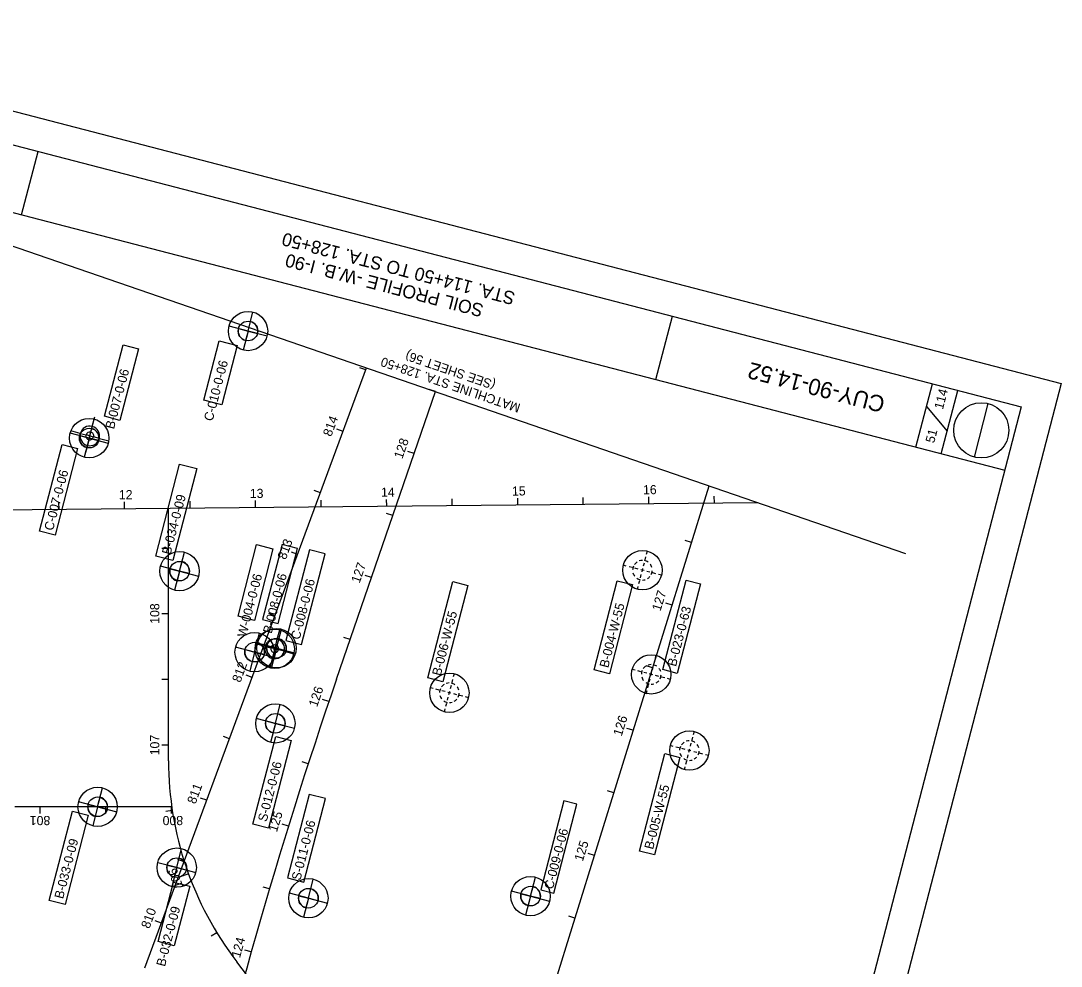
# Model space of a CAD drawing. Extents: x 2189261 to 2190753, y 662196 to 664192.
# Drawn here: x 2189960 to 2190753, y 663471 to 664192 of the extents above; entities that cross this region are included whole.
import ezdxf

# ---------------------------------------------------------------- set-up
doc = ezdxf.new("R2010")
doc.units = 0
for name, color, linetype in [('GE_P_CL_50', 7, 'Continuous'), ('GT_Historic_Soil_Boring', 7, 'Continuous'), ('GT_Instrumented_Soil_Boring', 7, 'Continuous'), ('GT_Project_Soil_Boring', 7, 'Continuous'), ('GT_Project_Text', 7, 'Continuous'), ('SH_Border', 7, 'Continuous'), ('SH_Cut_Line', 7, 'Continuous'), ('SH_Data', 7, 'Continuous')]:
    doc.layers.add(name, color=color, linetype=linetype)

msp = doc.modelspace()

# ---------------------------------------------------------------- linework, layer by layer
at = {"layer": 'GE_P_CL_50'}
for p, q in [((2190054.31, 663469.69), (2190223.42, 663927.21)), ((2190222.85, 663925.69), (2190218.16, 663927.42)), ((2190200.41, 663689.69), (2190275.89, 663909.17)), ((2190275.89, 663909.17), (2190271.16, 663910.79)), ((2190205.52, 663878.79), (2190200.83, 663880.52)), ((2190259.63, 663861.88), (2190254.9, 663863.51)), ((2190220.57, 662986.29), (2190484.75, 663837.33)), ((2190188.18, 663831.89), (2190183.49, 663833.62)), ((2190488.75, 663824.33), (2190488.71, 663829.33)), ((2189838.78, 663818.12), (2190521.63, 663824.65)), ((2189988.78, 663819.55), (2189988.73, 663824.55)), ((2190038.77, 663820.03), (2190038.73, 663825.03)), ((2190088.77, 663820.51), (2190088.72, 663825.51)), ((2190138.77, 663820.99), (2190138.72, 663825.99)), ((2190188.77, 663821.46), (2190188.72, 663826.46)), ((2190238.77, 663821.94), (2190238.72, 663826.94)), ((2190288.76, 663822.42), (2190288.72, 663827.42)), ((2190338.76, 663822.9), (2190338.71, 663827.9)), ((2190388.76, 663823.38), (2190388.71, 663828.38)), ((2190438.76, 663823.86), (2190438.71, 663828.86)), ((2190072.28, 663627.62), (2190072.28, 663820.35)), ((2190243.37, 663814.6), (2190238.64, 663816.23)), ((2190471.31, 663794.04), (2190466.54, 663795.53)), ((2190072.28, 663789.57), (2190067.28, 663789.57)), ((2190170.85, 663784.99), (2190166.16, 663786.72)), ((2190227.11, 663767.32), (2190222.38, 663768.95)), ((2190456.49, 663746.29), (2190451.71, 663747.77)), ((2190072.28, 663739.57), (2190067.28, 663739.57)), ((2190153.51, 663738.09), (2190148.82, 663739.82)), ((2190210.85, 663720.04), (2190206.12, 663721.67)), ((2190441.66, 663698.54), (2190436.89, 663700.02)), ((2190072.28, 663689.57), (2190067.28, 663689.57)), ((2190136.18, 663691.19), (2190131.49, 663692.93)), ((2190194.62, 663672.74), (2190189.89, 663674.35)), ((2190426.84, 663650.79), (2190422.07, 663652.27)), ((2190072.28, 663639.57), (2190067.28, 663639.57)), ((2190118.84, 663644.29), (2190114.15, 663646.03)), ((2190178.89, 663625.28), (2190174.14, 663626.82)), ((2190101.51, 663597.39), (2190096.82, 663599.13)), ((2190412.02, 663603.03), (2190407.24, 663604.52)), ((2190074.24, 663592.44), (2189955.03, 663592.44)), ((2189974.24, 663592.44), (2189974.24, 663587.44)), ((2190024.24, 663592.44), (2190024.24, 663587.44)), ((2190074.24, 663592.44), (2190074.24, 663587.44)), ((2190075.15, 663589.71), (2190070.21, 663588.96)), ((2190163.79, 663577.62), (2190159.01, 663579.1)), ((2190084.17, 663550.5), (2190079.48, 663552.23)), ((2190397.2, 663555.28), (2190392.42, 663556.76)), ((2190087.51, 663541.35), (2190082.82, 663539.64)), ((2190149.3, 663529.76), (2190144.51, 663531.18)), ((2190066.84, 663503.6), (2190062.15, 663505.33)), ((2190382.37, 663507.53), (2190377.6, 663509.01)), ((2190109.16, 663496.37), (2190104.9, 663493.77)), ((2190135.45, 663481.72), (2190130.64, 663483.08)), ((2190357.75, 663170.16), (2190124.39, 663474.18))]:
    msp.add_line(p, q, dxfattribs=at)
for centre, radius, start, end in [((2193812.46, 662447.38), 3819.72, 161.02004, 173.31969), ((2190324.28, 663627.62), 252, 179.9999, 217.51014)]:
    msp.add_arc(centre, radius, start, end, dxfattribs=at)
at = {"layer": 'GT_Historic_Soil_Boring'}
for p, q in [((2190435.9, 663780.73), (2190436.53, 663783.15)), ((2190437.07, 663785.25), (2190437.7, 663787.67)), ((2190421.53, 663776.11), (2190419.11, 663776.74)), ((2190426.05, 663774.94), (2190423.63, 663775.57)), ((2190430.56, 663773.77), (2190428.14, 663774.4)), ((2190433.55, 663771.7), (2190434.18, 663774.12)), ((2190434.72, 663776.21), (2190435.35, 663778.63)), ((2190432.38, 663767.18), (2190433.01, 663769.6)), ((2190435.08, 663772.59), (2190432.66, 663773.22)), ((2190439.59, 663771.42), (2190437.17, 663772.05)), ((2190444.11, 663770.25), (2190441.69, 663770.88)), ((2190448.63, 663769.07), (2190446.21, 663769.7)), ((2190430.03, 663758.15), (2190430.66, 663760.57)), ((2190431.2, 663762.67), (2190431.83, 663765.09)), ((2190442.62, 663701.26), (2190443.24, 663703.68)), ((2190443.79, 663705.77), (2190444.42, 663708.19)), ((2190428.25, 663696.64), (2190425.83, 663697.27)), ((2190432.76, 663695.47), (2190430.34, 663696.1)), ((2190437.28, 663694.3), (2190434.86, 663694.92)), ((2190440.27, 663692.23), (2190440.9, 663694.65)), ((2190441.44, 663696.74), (2190442.07, 663699.16)), ((2190288.61, 663687.24), (2190289.24, 663689.66)), ((2190289.79, 663691.76), (2190290.41, 663694.18)), ((2190439.1, 663687.71), (2190439.72, 663690.13)), ((2190441.79, 663693.12), (2190439.37, 663693.75)), ((2190446.31, 663691.95), (2190443.89, 663692.58)), ((2190450.83, 663690.78), (2190448.41, 663691.41)), ((2190455.34, 663689.6), (2190452.92, 663690.23)), ((2190274.24, 663682.63), (2190271.82, 663683.26)), ((2190278.76, 663681.46), (2190276.34, 663682.08)), ((2190283.28, 663680.28), (2190280.86, 663680.91)), ((2190287.79, 663679.11), (2190285.37, 663679.74)), ((2190286.27, 663678.22), (2190286.89, 663680.63)), ((2190287.44, 663682.73), (2190288.07, 663685.15)), ((2190292.31, 663677.94), (2190289.89, 663678.57)), ((2190436.75, 663678.68), (2190437.38, 663681.1)), ((2190437.92, 663683.19), (2190438.55, 663685.61)), ((2190283.92, 663669.18), (2190284.55, 663671.6)), ((2190285.09, 663673.7), (2190285.72, 663676.12)), ((2190296.82, 663676.76), (2190294.4, 663677.39)), ((2190301.34, 663675.59), (2190298.92, 663676.22)), ((2190282.75, 663664.66), (2190283.37, 663667.08)), ((2190472.87, 663647.66), (2190473.49, 663650.08)), ((2190457.32, 663638.53), (2190454.9, 663639.16)), ((2190470.52, 663638.63), (2190471.15, 663641.05)), ((2190471.69, 663643.15), (2190472.32, 663645.56)), ((2190461.84, 663637.36), (2190459.42, 663637.99)), ((2190466.36, 663636.18), (2190463.94, 663636.81)), ((2190468.17, 663629.6), (2190468.8, 663632.02)), ((2190470.87, 663635.01), (2190468.45, 663635.64)), ((2190469.35, 663634.12), (2190469.98, 663636.54)), ((2190475.39, 663633.84), (2190472.97, 663634.47)), ((2190479.9, 663632.66), (2190477.48, 663633.29)), ((2190484.42, 663631.49), (2190482, 663632.12)), ((2190465.83, 663620.57), (2190466.46, 663622.99)), ((2190467, 663625.08), (2190467.63, 663627.5))]:
    msp.add_line(p, q, dxfattribs=at)
for centre, start, end in [((2190433.87, 663772.91), 156.1438, 177.89769), ((2190433.87, 663772.91), 121.81977, 143.89124), ((2190433.87, 663772.91), 90.61598, 109.19199), ((2190433.87, 663772.91), 55.43467, 77.30979), ((2190433.87, 663772.91), 16.12912, 37.46626), ((2190433.87, 663772.91), 195.28375, 218.31593), ((2190433.87, 663772.91), 235.44353, 257.56841), ((2190433.87, 663772.91), 299.93567, 319.10831), ((2190433.87, 663772.91), 333.31866, 357.35882), ((2190433.87, 663772.91), 270.16041, 286.10556), ((2190440.58, 663693.44), 156.1438, 177.89769), ((2190440.58, 663693.44), 121.81977, 143.89124), ((2190440.58, 663693.44), 90.61598, 109.19199), ((2190440.58, 663693.44), 55.43467, 77.30979), ((2190440.58, 663693.44), 16.12912, 37.46626), ((2190286.58, 663679.42), 90.61598, 109.19199), ((2190286.58, 663679.42), 55.43467, 77.30979), ((2190440.58, 663693.44), 195.28375, 218.31593), ((2190440.58, 663693.44), 235.44353, 257.56841), ((2190440.58, 663693.44), 299.93567, 319.10831), ((2190440.58, 663693.44), 333.31866, 357.35882), ((2190286.58, 663679.42), 156.1438, 177.89769), ((2190286.58, 663679.42), 121.81977, 143.89124), ((2190286.58, 663679.42), 16.12912, 37.46626), ((2190286.58, 663679.42), 333.31866, 357.35882), ((2190440.58, 663693.44), 270.16041, 286.10556), ((2190286.58, 663679.42), 195.28375, 218.31593), ((2190286.58, 663679.42), 235.44353, 257.56841), ((2190286.58, 663679.42), 270.16041, 286.10556), ((2190286.58, 663679.42), 299.93567, 319.10831), ((2190469.66, 663635.33), 121.81977, 143.89124), ((2190469.66, 663635.33), 90.61598, 109.19199), ((2190469.66, 663635.33), 55.43467, 77.30979), ((2190469.66, 663635.33), 16.12912, 37.46626), ((2190469.66, 663635.33), 156.1438, 177.89769), ((2190469.66, 663635.33), 195.28375, 218.31593), ((2190469.66, 663635.33), 333.31866, 357.35882), ((2190469.66, 663635.33), 235.44353, 257.56841), ((2190469.66, 663635.33), 270.16041, 286.10556), ((2190469.66, 663635.33), 299.93567, 319.10831)]:
    msp.add_arc(centre, 7.5, start, end, dxfattribs=at)
at = {"layer": 'GT_Instrumented_Soil_Boring'}
for p, q in [((2190014.15, 663882.62), (2190016.04, 663889.88)), ((2190005.01, 663877.25), (2189997.75, 663879.13)), ((2190005.01, 663877.25), (2190009.36, 663876.11)), ((2190012.26, 663875.36), (2190013.02, 663878.26)), ((2190013.02, 663878.26), (2190014.15, 663882.62)), ((2190012.26, 663875.36), (2190009.36, 663876.11)), ((2190011.51, 663872.46), (2190010.38, 663868.1)), ((2190012.26, 663875.36), (2190011.51, 663872.46)), ((2190012.26, 663875.36), (2190015.17, 663874.61)), ((2190019.52, 663873.47), (2190015.17, 663874.61)), ((2190019.52, 663873.47), (2190026.78, 663871.59)), ((2190010.38, 663868.1), (2190008.49, 663860.84)), ((2190155.21, 663720.19), (2190157.1, 663727.45)), ((2190154.08, 663715.84), (2190155.21, 663720.19)), ((2190146.07, 663714.82), (2190138.81, 663716.71)), ((2190146.07, 663714.82), (2190150.43, 663713.69)), ((2190153.33, 663712.94), (2190150.43, 663713.69)), ((2190153.33, 663712.94), (2190152.57, 663710.03)), ((2190153.33, 663712.94), (2190154.08, 663715.84)), ((2190153.33, 663712.94), (2190156.23, 663712.18)), ((2190160.59, 663711.05), (2190156.23, 663712.18)), ((2190160.59, 663711.05), (2190167.85, 663709.16)), ((2190151.44, 663705.68), (2190149.56, 663698.42)), ((2190152.57, 663710.03), (2190151.44, 663705.68))]:
    msp.add_line(p, q, dxfattribs=at)
for centre, radius, start, end in [((2190012.26, 663875.36), 7.5, 165.43697, 255.43697), ((2190012.26, 663875.36), 7.5, 75.43697, 165.43697), ((2190012.26, 663875.36), 3, 75.43697, 165.43697), ((2190012.26, 663875.36), 3, 345.43697, 75.43697), ((2190012.26, 663875.36), 7.5, 345.43697, 75.43697), ((2190012.26, 663875.36), 3, 165.43697, 255.43697), ((2190012.26, 663875.36), 7.5, 255.43697, 345.43697), ((2190012.26, 663875.36), 3, 255.43697, 345.43697), ((2190153.33, 663712.94), 7.5, 75.43697, 165.43697), ((2190153.33, 663712.94), 7.5, 345.43697, 75.43697), ((2190153.33, 663712.94), 7.5, 165.43697, 255.43697), ((2190153.33, 663712.94), 3, 165.43697, 255.43697), ((2190153.33, 663712.94), 3, 75.43697, 165.43697), ((2190153.33, 663712.94), 7.5, 255.43697, 345.43697), ((2190153.33, 663712.94), 3, 255.43697, 345.43697), ((2190153.33, 663712.94), 3, 345.43697, 75.43697)]:
    msp.add_arc(centre, radius, start, end, dxfattribs=at)
at = {"layer": 'GT_Project_Soil_Boring'}
for p, q in [((2190132.95, 663955.39), (2190136.73, 663969.91)), ((2190132.95, 663955.39), (2190118.44, 663959.16)), ((2190125.7, 663957.27), (2190132.95, 663955.39)), ((2190132.95, 663955.39), (2190134.84, 663962.65)), ((2190132.95, 663955.39), (2190129.18, 663940.87)), ((2190132.95, 663955.39), (2190131.07, 663948.13)), ((2190132.95, 663955.39), (2190147.47, 663951.62)), ((2190140.21, 663953.5), (2190132.95, 663955.39)), ((2190011.8, 663873.69), (2190015.57, 663888.21)), ((2190011.8, 663873.69), (2189997.28, 663877.46)), ((2190011.8, 663873.69), (2190013.68, 663880.95)), ((2190004.54, 663875.58), (2190011.8, 663873.69)), ((2190011.8, 663873.69), (2190008.02, 663859.17)), ((2190011.8, 663873.69), (2190009.91, 663866.43)), ((2190011.8, 663873.69), (2190026.31, 663869.92)), ((2190019.06, 663871.81), (2190011.8, 663873.69)), ((2190080.73, 663772.19), (2190084.5, 663786.71)), ((2190080.73, 663772.19), (2190066.22, 663775.96)), ((2190073.47, 663774.08), (2190080.73, 663772.19)), ((2190080.73, 663772.19), (2190082.62, 663779.45)), ((2190080.73, 663772.19), (2190076.96, 663757.67)), ((2190080.73, 663772.19), (2190078.85, 663764.93)), ((2190080.73, 663772.19), (2190095.25, 663768.42)), ((2190087.99, 663770.31), (2190080.73, 663772.19)), ((2190154.65, 663713.4), (2190158.42, 663727.92)), ((2190137.99, 663710.43), (2190141.76, 663724.95)), ((2190154.65, 663713.4), (2190156.54, 663720.66)), ((2190137.99, 663710.43), (2190123.47, 663714.2)), ((2190130.73, 663712.31), (2190137.99, 663710.43)), ((2190137.99, 663710.43), (2190134.21, 663695.91)), ((2190137.99, 663710.43), (2190136.1, 663703.17)), ((2190137.99, 663710.43), (2190139.87, 663717.69)), ((2190137.99, 663710.43), (2190152.5, 663706.66)), ((2190145.24, 663708.54), (2190137.99, 663710.43)), ((2190154.65, 663713.4), (2190140.13, 663717.17)), ((2190147.39, 663715.29), (2190154.65, 663713.4)), ((2190154.65, 663713.4), (2190150.88, 663698.88)), ((2190154.65, 663713.4), (2190152.77, 663706.14)), ((2190154.65, 663713.4), (2190169.17, 663709.63)), ((2190161.91, 663711.52), (2190154.65, 663713.4)), ((2190153.81, 663656.09), (2190157.58, 663670.61)), ((2190153.81, 663656.09), (2190155.7, 663663.35)), ((2190153.81, 663656.09), (2190139.29, 663659.86)), ((2190146.55, 663657.97), (2190153.81, 663656.09)), ((2190153.81, 663656.09), (2190150.04, 663641.57)), ((2190153.81, 663656.09), (2190151.93, 663648.83)), ((2190153.81, 663656.09), (2190168.33, 663652.32)), ((2190161.07, 663654.2), (2190153.81, 663656.09)), ((2190018.23, 663592.41), (2190022, 663606.93)), ((2190018.23, 663592.41), (2190020.12, 663599.67)), ((2190018.23, 663592.41), (2190003.71, 663596.18)), ((2190010.97, 663594.3), (2190018.23, 663592.41)), ((2190018.23, 663592.41), (2190014.46, 663577.89)), ((2190018.23, 663592.41), (2190016.35, 663585.15)), ((2190018.23, 663592.41), (2190032.75, 663588.64)), ((2190025.49, 663590.53), (2190018.23, 663592.41)), ((2190078.54, 663546.01), (2190082.31, 663560.53)), ((2190078.54, 663546.01), (2190080.42, 663553.27)), ((2190078.54, 663546.01), (2190064.02, 663549.78)), ((2190071.28, 663547.9), (2190078.54, 663546.01)), ((2190078.54, 663546.01), (2190074.76, 663531.49)), ((2190078.54, 663546.01), (2190076.65, 663538.75)), ((2190078.54, 663546.01), (2190093.05, 663542.24)), ((2190085.79, 663544.12), (2190078.54, 663546.01)), ((2190179, 663522.67), (2190182.77, 663537.19)), ((2190348.5, 663524.27), (2190352.27, 663538.79)), ((2190179, 663522.67), (2190180.89, 663529.93)), ((2190348.5, 663524.27), (2190333.98, 663528.04)), ((2190348.5, 663524.27), (2190350.39, 663531.53)), ((2190179, 663522.67), (2190164.48, 663526.44)), ((2190171.74, 663524.55), (2190179, 663522.67)), ((2190179, 663522.67), (2190175.23, 663508.15)), ((2190179, 663522.67), (2190177.12, 663515.41)), ((2190179, 663522.67), (2190193.52, 663518.9)), ((2190186.26, 663520.78), (2190179, 663522.67)), ((2190341.24, 663526.15), (2190348.5, 663524.27)), ((2190348.5, 663524.27), (2190344.73, 663509.75)), ((2190348.5, 663524.27), (2190346.61, 663517.01)), ((2190348.5, 663524.27), (2190363.02, 663520.5)), ((2190355.76, 663522.38), (2190348.5, 663524.27))]:
    msp.add_line(p, q, dxfattribs=at)
for centre, radius in [((2190132.95, 663955.39), 15), ((2190132.95, 663955.39), 7.5), ((2190011.8, 663873.69), 15), ((2190011.8, 663873.69), 7.5), ((2190080.73, 663772.19), 15), ((2190433.87, 663772.91), 15), ((2190080.73, 663772.19), 7.5), ((2190153.33, 663712.94), 15), ((2190154.65, 663713.4), 15), ((2190137.99, 663710.43), 15), ((2190154.65, 663713.4), 7.5), ((2190137.99, 663710.43), 7.5), ((2190440.58, 663693.44), 15), ((2190286.58, 663679.42), 15), ((2190153.81, 663656.09), 15), ((2190153.81, 663656.09), 7.5), ((2190469.66, 663635.33), 15), ((2190018.23, 663592.41), 15), ((2190018.23, 663592.41), 7.5), ((2190078.54, 663546.01), 15), ((2190078.54, 663546.01), 7.5), ((2190179, 663522.67), 15), ((2190348.5, 663524.27), 15), ((2190179, 663522.67), 7.5), ((2190348.5, 663524.27), 7.5)]:
    msp.add_circle(centre, radius, dxfattribs=at)
for centre, start, end in [((2190132.95, 663955.39), 165.43697, 255.43697), ((2190132.95, 663955.39), 345.43697, 75.43697), ((2190011.8, 663873.69), 345.43697, 75.43697), ((2190011.8, 663873.69), 165.43697, 255.43697), ((2190080.73, 663772.19), 165.43697, 255.43697), ((2190080.73, 663772.19), 345.43697, 75.43697), ((2190154.65, 663713.4), 345.43697, 75.43697), ((2190137.99, 663710.43), 165.43697, 255.43697), ((2190137.99, 663710.43), 345.43697, 75.43697), ((2190154.65, 663713.4), 165.43697, 255.43697), ((2190153.81, 663656.09), 345.43697, 75.43697), ((2190153.81, 663656.09), 165.43697, 255.43697), ((2190018.23, 663592.41), 345.43697, 75.43697), ((2190018.23, 663592.41), 165.43697, 255.43697), ((2190078.54, 663546.01), 345.43697, 75.43697), ((2190078.54, 663546.01), 165.43697, 255.43697), ((2190179, 663522.67), 345.43697, 75.43697), ((2190348.5, 663524.27), 345.43697, 75.43697), ((2190179, 663522.67), 165.43697, 255.43697), ((2190348.5, 663524.27), 165.43697, 255.43697)]:
    msp.add_arc(centre, 7.5, start, end, dxfattribs=at)
at = {"layer": 'GT_Project_Text'}
for points in [[(2190023.38, 663890.32), (2190037.57, 663944.96), (2190049.37, 663941.89), (2190035.18, 663887.25)], [(2190124.62, 663944.26), (2190112.86, 663899), (2190099.28, 663902.52), (2190111.04, 663947.78)], [(2190002.88, 663865.88), (2189985.7, 663799.76), (2189973.9, 663802.83), (2189991.08, 663868.94)], [(2190062.54, 663783.65), (2190080.79, 663853.92), (2190093.8, 663850.54), (2190075.55, 663780.27)], [(2190125.33, 663737.74), (2190139.53, 663792.41), (2190151.98, 663789.18), (2190137.77, 663734.51)], [(2190155.83, 663732.27), (2190170.67, 663789.41), (2190158.95, 663792.46), (2190144.11, 663735.31)], [(2190179.84, 663788.5), (2190161.89, 663719.39), (2190173.85, 663716.29), (2190191.8, 663785.39)], [(2190300.73, 663761.31), (2190281.63, 663687.8), (2190270.08, 663690.8), (2190289.17, 663764.32)], [(2190396.92, 663696.85), (2190414.61, 663764.93), (2190426.29, 663761.9), (2190408.61, 663693.81)], [(2190478.23, 663762.5), (2190460.47, 663694.16), (2190449.36, 663697.05), (2190467.11, 663765.38)], [(2190165.87, 663643.07), (2190148.5, 663576.19), (2190136.7, 663579.26), (2190154.07, 663646.14)], [(2190431.61, 663558.67), (2190450.92, 663633), (2190462.42, 663630.01), (2190443.1, 663555.68)], [(2190179.68, 663601.92), (2190163.12, 663538.14), (2190175.48, 663534.93), (2190192.05, 663598.7)], [(2190373.94, 663596.97), (2190356.3, 663529.08), (2190366.22, 663526.51), (2190383.86, 663594.4)], [(2189981.28, 663521.02), (2189998.98, 663589.16), (2190011.02, 663586.03), (2189993.32, 663517.89)], [(2190064.4, 663489.59), (2190076.2, 663535.01), (2190088.48, 663531.82), (2190076.68, 663486.4)]]:
    msp.add_lwpolyline(points, close=True, dxfattribs=at)
at = {"layer": 'SH_Border'}
for p, q in [((2189706.6, 664161.55), (2190722.86, 663897.54)), ((2189694.02, 664113.16), (2190710.29, 663849.14)), ((2189960.19, 664044.02), (2189972.76, 664092.41)), ((2190444.12, 663918.29), (2190456.69, 663966.68)), ((2190642.52, 663866.75), (2190655.1, 663915.14)), ((2190661.89, 663861.72), (2190674.47, 663910.11)), ((2190722.86, 663897.54), (2190326.83, 662373.14)), ((2190650.58, 663897.77), (2190666.4, 663879.09)), ((2190687.08, 663859.25), (2190697.67, 663900))]:
    msp.add_line(p, q, dxfattribs=at)
msp.add_circle((2190692.38, 663879.63), 21.05, dxfattribs=at)
at = {"layer": 'SH_Cut_Line'}
msp.add_line((2189787.47, 664077.15), (2190634.63, 663785.78), dxfattribs=at)
msp.add_lwpolyline([(2190325.89, 662270.07), (2189261.23, 662546.66), (2189688.68, 664192.04), (2190753.34, 663915.45), (2190325.89, 662270.07)], dxfattribs=at)

# ---------------------------------------------------------------- texts
at = {"layer": 'GE_P_CL_50'}
for s, rotation, p in [('814', 69.71446, (2190196.43, 663874.39)), ('128', 71.02004, (2190250.68, 663857.39)), ('16', 0.54822, (2190434.34, 663830.81)), ('12', 0.54822, (2190034.44, 663826.99)), ('13', 0.54822, (2190134.35, 663827.94)), ('14', 0.54822, (2190234.46, 663828.9)), ('15', 0.54822, (2190334.37, 663829.86)), ('813', 69.71446, (2190161.72, 663780.49)), ('127', 71.02004, (2190218.06, 663762.54)), ('127', 72.75498, (2190447.59, 663741.24)), ('108', 89.9999, (2190065.28, 663732.02)), ('812', 69.71446, (2190127.08, 663686.77)), ('126', 71.2887, (2190185.64, 663668.05)), ('126', 72.75498, (2190417.98, 663645.86)), ('107', 89.9999, (2190065.28, 663631.72)), ('811', 69.71446, (2190092.81, 663594.06)), ('801', 180, (2189982.09, 663585.44)), ('800', 180, (2190083.42, 663585.44)), ('125', 72.7887, (2190154.94, 663572.72)), ('125', 72.75498, (2190388.35, 663550.38)), ('106', 110.02059, (2190083.58, 663531.71)), ('810', 69.71446, (2190057.68, 663499.02)), ('124', 74.2887, (2190126.76, 663476.67))]:
    msp.add_text(s, height=7, rotation=rotation, dxfattribs=at).set_placement(p)
at = {"layer": 'GT_Project_Text'}
for s, rotation, p in [('(SEE SHEET 56)', 161.13264, (2190322.41, 663917.08)), ('C-010-0-06', 75.43697, (2190105.9, 663886.17)), ('MATCHLINE STA. 128+50', 161.13264, (2190341.33, 663899.52)), ('B-007-0-06', 75.43697, (2190030.65, 663880.1)), ('C-007-0-06', 75.43697, (2189984.09, 663802.64)), ('B-034-0-09', 75.43697, (2190073.85, 663784.3)), ('W-004-0-06', 75.43697, (2190131.47, 663721.29)), ('B-008-0-06', 75.43697, (2190150.96, 663724.14)), ('C-008-0-06', 75.43697, (2190172.26, 663719.47)), ('B-004-W-55', 75.43697, (2190407.73, 663697.96)), ('B-023-0-63', 75.43697, (2190459.43, 663698.96)), ('B-006-W-55', 75.43697, (2190279.97, 663691.89)), ('S-012-0-06', 75.43697, (2190147.12, 663580.57)), ('B-005-W-55', 75.43697, (2190441.91, 663559.47)), ('S-011-0-06', 75.43697, (2190172.82, 663535.82)), ('C-009-0-06', 75.43697, (2190365.51, 663529.03)), ('B-033-0-09', 75.43697, (2189991.83, 663521.74)), ('B-032-0-09', 75.43697, (2190069.58, 663470.11))]:
    msp.add_text(s, height=7, rotation=rotation, dxfattribs=at).set_placement(p)
at = {"layer": 'SH_Data'}
for s, height, rotation, p in [('STA. 114+50 TO STA. 128+50 ', 10, 165.43697, (2190337.48, 663984.74)), ('SOIL PROFILE -W.B. I-90', 10, 165.43697, (2190313.36, 663975.51)), ('CUY-90-14.52', 12.5, 165.43697, (2190619.77, 663904.95)), ('114', 7, 75.43697, (2190663.08, 663895.13)), ('51', 7, 75.43697, (2190656.42, 663869.49))]:
    msp.add_text(s, height=height, rotation=rotation, dxfattribs=at).set_placement(p)

doc.saveas('drawing.dxf')
